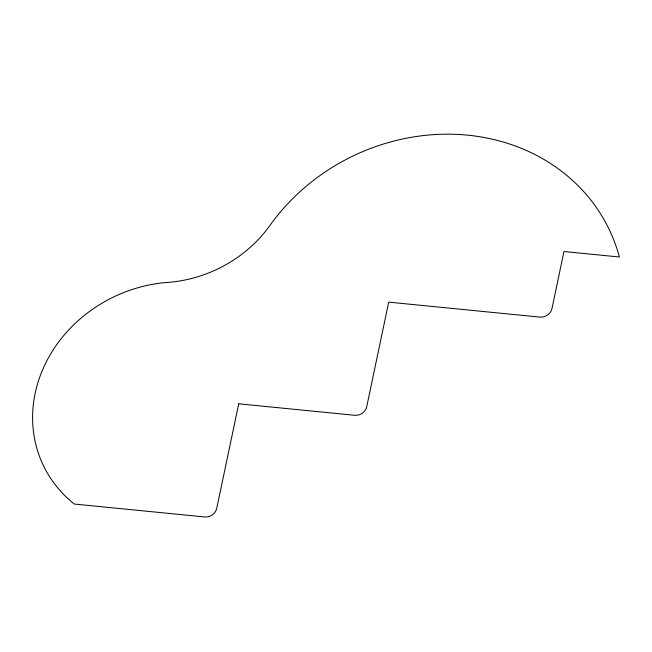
<?xml version="1.0" encoding="UTF-8"?>
<svg xmlns="http://www.w3.org/2000/svg" width="652" height="652" viewBox="0 0 652 652"><rect width="100%" height="100%" fill="white"/><g stroke="black" fill="none" stroke-linecap="round" stroke-linejoin="round"><path stroke-width="0.98" d="M238.722 403.808L216.717 508.438A10.489 9.332 -25.9 0 1 204.638 516.954L74.336 504.053A136.309 121.345 -25.9 0 1 42.372 370.336A136.309 121.345 -25.9 0 1 167.792 282.389A125.82 112.005 -25.9 0 0 270.099 225.242A199.219 177.344 -25.9 0 1 466.098 135.021A199.219 177.344 -25.9 0 1 619.4 257.01L563.964 251.517L551.967 308.592A10.489 9.332 -25.9 0 1 539.889 317.108L388.706 302.137L366.709 406.767A10.489 9.332 -25.9 0 1 354.623 415.283L238.722 403.808"/></g></svg>
